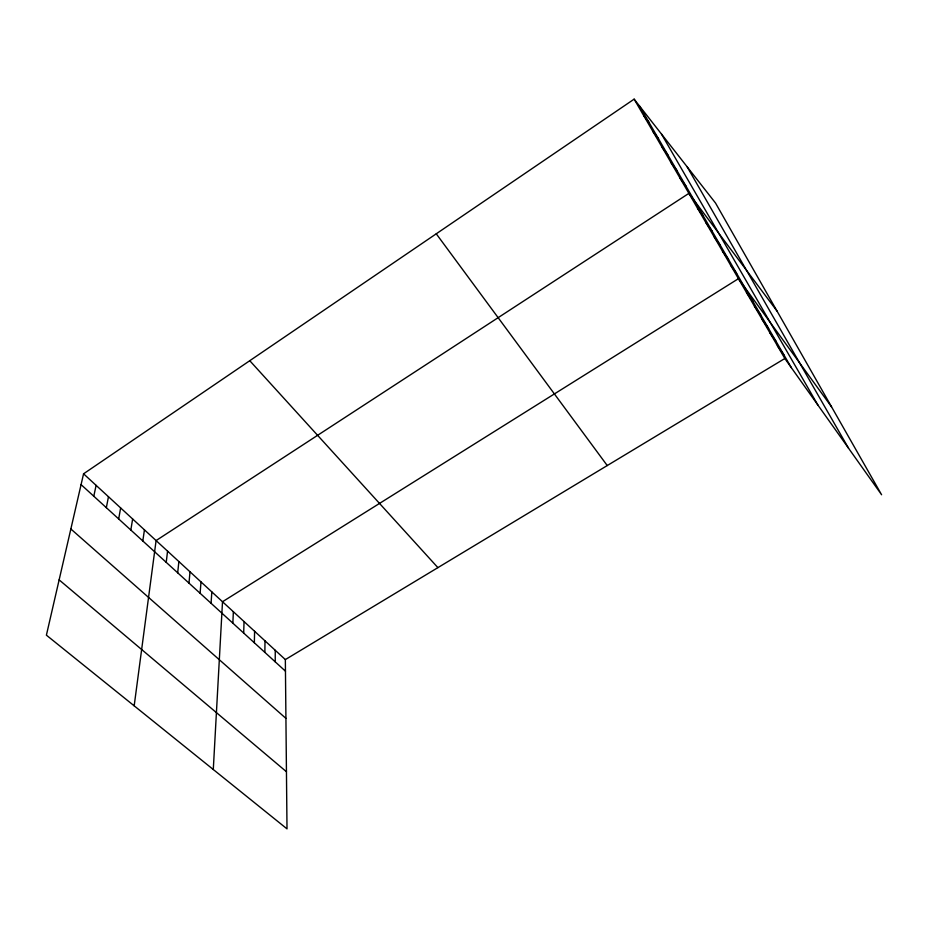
<?xml version="1.0" encoding="UTF-8"?>
<svg xmlns="http://www.w3.org/2000/svg" width="928" height="928" viewBox="0 0 928 928"><rect width="100%" height="100%" fill="white"/><g stroke="black" fill="none" stroke-linecap="round" stroke-linejoin="round"><path stroke-width="1.39" d="M275.233 661.85L275.245 650.284M264.874 652.384L264.99 640.854M254.353 642.791L254.597 631.284M243.681 633.047L244.052 621.574M232.858 623.175L233.357 611.726M213.289 769.509L222.511 601.738L738.444 278.678L831.558 406.87M211.074 603.281L211.828 591.902M200.1 593.27L201.005 581.926M188.976 583.109L190.008 571.81M177.689 572.808L178.872 561.556M166.228 562.345L167.562 551.139M134.177 705.825L156.09 540.572L688.889 193.372L777.049 311.112M142.808 540.966L144.443 529.853M130.836 530.039L132.634 518.984M118.68 518.938L120.64 507.941M106.337 507.674L108.472 496.735M93.798 496.225L96.106 485.356M83.566 473.802L46.4 635.17L287.007 828.855L285.348 659.588L83.566 473.802L634.137 99.145L715.534 203.058L881.6 494.763L784.833 358.51L634.137 99.145M285.348 659.588L784.833 358.51M59.137 579.872L286.45 771.736M70.853 528.983L285.928 718.376M81.072 484.613L285.464 671.188M249.76 360.702L437.9 567.634M643.661 115.536L649.066 122.496M653.01 131.637L658.509 138.771M662.209 147.459L667.789 154.767M671.257 163.026L676.918 170.497M680.143 178.327L685.885 185.948M697.485 208.174L703.378 216.085M705.941 222.732L711.904 230.782M436.253 233.798L607.248 465.554M714.27 237.058L720.29 245.236M722.46 251.152L728.538 259.457M730.51 265.025L736.658 273.447M746.495 292.517L752.747 301.171M754.406 306.136L760.716 314.905M762.19 319.545L768.558 328.408M769.857 332.734L776.272 341.701M777.397 345.726L783.858 354.786M639.45 105.931L791.329 367.662M661.478 134.05L817.997 405.211M687.138 166.808L848.517 448.178"/></g></svg>
